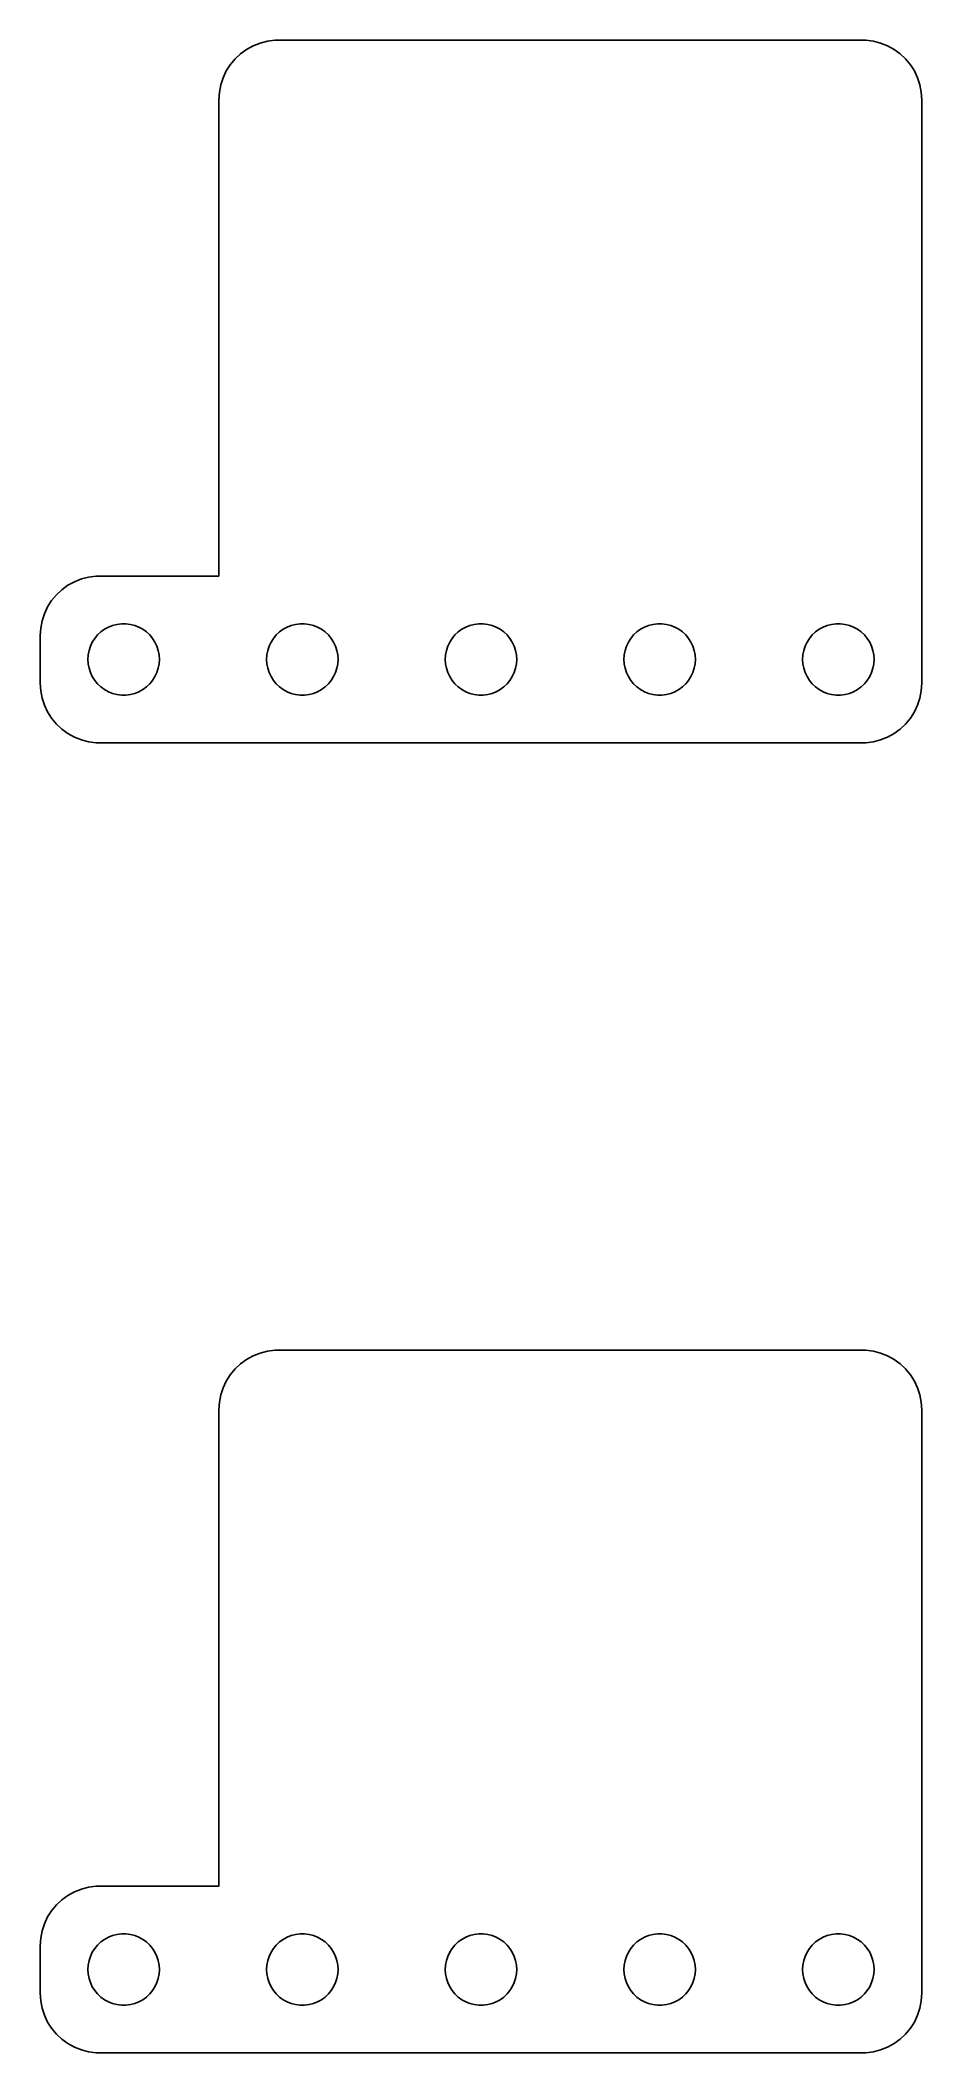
# Model space of a CAD drawing. Header units: metres. Extents: x -37 to 37, y 103 to 272.
import ezdxf

# ---------------------------------------------------------------- set-up
doc = ezdxf.new("R2010")
doc.units = ezdxf.units.M

msp = doc.modelspace()

# ---------------------------------------------------------------- linework, layer by layer
for p, q in [((-20.6448, 270.423), (-21.0451, 269.939)), ((-20.1871, 270.853), (-20.6448, 270.423)), ((-19.6791, 271.222), (-20.1871, 270.853)), ((-19.1289, 271.524), (-19.6791, 271.222)), ((-18.5451, 271.755), (-19.1289, 271.524)), ((-17.9369, 271.911), (-18.5451, 271.755)), ((-17.3139, 271.99), (-17.9369, 271.911)), ((32.3139, 271.99), (-17.3139, 271.99)), ((32.9369, 271.911), (32.3139, 271.99)), ((33.5451, 271.755), (32.9369, 271.911)), ((34.1289, 271.524), (33.5451, 271.755)), ((34.6791, 271.222), (34.1289, 271.524)), ((35.1871, 270.853), (34.6791, 271.222)), ((35.6448, 270.423), (35.1871, 270.853)), ((36.0451, 269.939), (35.6448, 270.423)), ((-21.6489, 268.841), (-21.8429, 268.243)), ((-21.3815, 269.409), (-21.6489, 268.841)), ((-21.0451, 269.939), (-21.3815, 269.409)), ((36.3815, 269.409), (36.0451, 269.939)), ((36.6489, 268.841), (36.3815, 269.409)), ((36.8429, 268.243), (36.6489, 268.841)), ((-21.9606, 267.627), (-22, 267)), ((-22, 267), (-22, 226.99)), ((-21.8429, 268.243), (-21.9606, 267.627)), ((36.9606, 267.627), (36.8429, 268.243)), ((37, 267), (36.9606, 267.627)), ((37, 218), (37, 267)), ((-34.1289, 226.524), (-34.6791, 226.222)), ((-33.5451, 226.755), (-34.1289, 226.524)), ((-32.9369, 226.911), (-33.5451, 226.755)), ((-32.3139, 226.99), (-32.9369, 226.911)), ((-22, 226.99), (-32.3139, 226.99)), ((-36.0451, 224.939), (-36.3815, 224.409)), ((-35.6448, 225.423), (-36.0451, 224.939)), ((-35.1871, 225.853), (-35.6448, 225.423)), ((-34.6791, 226.222), (-35.1871, 225.853)), ((-36.8429, 223.243), (-36.9606, 222.627)), ((-36.6489, 223.841), (-36.8429, 223.243)), ((-36.3815, 224.409), (-36.6489, 223.841)), ((-36.9606, 222.627), (-37, 222)), ((-37, 222), (-37, 218)), ((-32.7893, 221.104), (-32.6289, 221.445)), ((-32.6289, 221.445), (-32.427, 221.763)), ((-32.427, 221.763), (-32.1869, 222.054)), ((-32.1869, 222.054), (-31.9123, 222.312)), ((-31.9123, 222.312), (-31.6075, 222.533)), ((-31.6075, 222.533), (-31.2773, 222.714)), ((-31.2773, 222.714), (-30.927, 222.853)), ((-30.927, 222.853), (-30.5621, 222.947)), ((-30.5621, 222.947), (-30.1884, 222.994)), ((-30.1884, 222.994), (-29.8116, 222.994)), ((-29.8116, 222.994), (-29.4379, 222.947)), ((-29.4379, 222.947), (-29.0729, 222.853)), ((-29.0729, 222.853), (-28.7227, 222.714)), ((-28.7227, 222.714), (-28.3925, 222.533)), ((-28.3925, 222.533), (-28.0877, 222.312)), ((-28.0877, 222.312), (-27.8131, 222.054)), ((-27.8131, 222.054), (-27.5729, 221.763)), ((-27.5729, 221.763), (-27.3711, 221.445)), ((-27.3711, 221.445), (-27.2107, 221.104)), ((-17.7893, 221.104), (-17.6289, 221.445)), ((-17.6289, 221.445), (-17.427, 221.763)), ((-17.427, 221.763), (-17.1869, 222.054)), ((-17.1869, 222.054), (-16.9123, 222.312)), ((-16.9123, 222.312), (-16.6075, 222.533)), ((-16.6075, 222.533), (-16.2773, 222.714)), ((-16.2773, 222.714), (-15.927, 222.853)), ((-15.927, 222.853), (-15.5621, 222.947)), ((-15.5621, 222.947), (-15.1884, 222.994)), ((-15.1884, 222.994), (-14.8116, 222.994)), ((-14.8116, 222.994), (-14.4379, 222.947)), ((-14.4379, 222.947), (-14.0729, 222.853)), ((-14.0729, 222.853), (-13.7227, 222.714)), ((-13.7227, 222.714), (-13.3925, 222.533)), ((-13.3925, 222.533), (-13.0877, 222.312)), ((-13.0877, 222.312), (-12.8131, 222.054)), ((-12.8131, 222.054), (-12.5729, 221.763)), ((-12.5729, 221.763), (-12.3711, 221.445)), ((-12.3711, 221.445), (-12.2107, 221.104)), ((-2.78932, 221.104), (-2.62891, 221.445)), ((-2.62891, 221.445), (-2.42705, 221.763)), ((-2.42705, 221.763), (-2.1869, 222.054)), ((-2.1869, 222.054), (-1.91226, 222.312)), ((-1.91226, 222.312), (-1.60747, 222.533)), ((-1.60747, 222.533), (-1.27733, 222.714)), ((-1.27733, 222.714), (-0.92705, 222.853)), ((-0.92705, 222.853), (-0.56213, 222.947)), ((-0.56213, 222.947), (-0.18837, 222.994)), ((-0.18837, 222.994), (0.18837, 222.994)), ((0.18837, 222.994), (0.56213, 222.947)), ((0.56213, 222.947), (0.92705, 222.853)), ((0.92705, 222.853), (1.27733, 222.714)), ((1.27733, 222.714), (1.60747, 222.533)), ((1.60747, 222.533), (1.91226, 222.312)), ((1.91226, 222.312), (2.1869, 222.054)), ((2.1869, 222.054), (2.42705, 221.763)), ((2.42705, 221.763), (2.62891, 221.445)), ((2.62891, 221.445), (2.78932, 221.104)), ((12.2107, 221.104), (12.3711, 221.445)), ((12.3711, 221.445), (12.5729, 221.763)), ((12.5729, 221.763), (12.8131, 222.054)), ((12.8131, 222.054), (13.0877, 222.312)), ((13.0877, 222.312), (13.3925, 222.533)), ((13.3925, 222.533), (13.7227, 222.714)), ((13.7227, 222.714), (14.0729, 222.853)), ((14.0729, 222.853), (14.4379, 222.947)), ((14.4379, 222.947), (14.8116, 222.994)), ((14.8116, 222.994), (15.1884, 222.994)), ((15.1884, 222.994), (15.5621, 222.947)), ((15.5621, 222.947), (15.927, 222.853)), ((15.927, 222.853), (16.2773, 222.714)), ((16.2773, 222.714), (16.6075, 222.533)), ((16.6075, 222.533), (16.9123, 222.312)), ((16.9123, 222.312), (17.1869, 222.054)), ((17.1869, 222.054), (17.427, 221.763)), ((17.427, 221.763), (17.6289, 221.445)), ((17.6289, 221.445), (17.7893, 221.104)), ((27.2107, 221.104), (27.3711, 221.445)), ((27.3711, 221.445), (27.5729, 221.763)), ((27.5729, 221.763), (27.8131, 222.054)), ((27.8131, 222.054), (28.0877, 222.312)), ((28.0877, 222.312), (28.3925, 222.533)), ((28.3925, 222.533), (28.7227, 222.714)), ((28.7227, 222.714), (29.0729, 222.853)), ((29.0729, 222.853), (29.4379, 222.947)), ((29.4379, 222.947), (29.8116, 222.994)), ((29.8116, 222.994), (30.1884, 222.994)), ((30.1884, 222.994), (30.5621, 222.947)), ((30.5621, 222.947), (30.927, 222.853)), ((30.927, 222.853), (31.2773, 222.714)), ((31.2773, 222.714), (31.6075, 222.533)), ((31.6075, 222.533), (31.9123, 222.312)), ((31.9123, 222.312), (32.1869, 222.054)), ((32.1869, 222.054), (32.427, 221.763)), ((32.427, 221.763), (32.6289, 221.445)), ((32.6289, 221.445), (32.7893, 221.104)), ((-33, 220), (-32.9763, 220.376)), ((-32.9763, 219.624), (-33, 220)), ((-32.9763, 220.376), (-32.9057, 220.746)), ((-32.9057, 220.746), (-32.7893, 221.104)), ((-27.2107, 221.104), (-27.0942, 220.746)), ((-27.0942, 220.746), (-27.0237, 220.376)), ((-27.0237, 220.376), (-27, 220)), ((-27, 220), (-27.0237, 219.624)), ((-18, 220), (-17.9763, 220.376)), ((-17.9763, 219.624), (-18, 220)), ((-17.9763, 220.376), (-17.9057, 220.746)), ((-17.9057, 220.746), (-17.7893, 221.104)), ((-12.2107, 221.104), (-12.0942, 220.746)), ((-12.0942, 220.746), (-12.0237, 220.376)), ((-12.0237, 220.376), (-12, 220)), ((-12, 220), (-12.0237, 219.624)), ((-3, 220), (-2.97633, 220.376)), ((-2.97633, 219.624), (-3, 220)), ((-2.97633, 220.376), (-2.90575, 220.746)), ((-2.90575, 220.746), (-2.78932, 221.104)), ((2.78932, 221.104), (2.90575, 220.746)), ((2.90575, 220.746), (2.97633, 220.376)), ((2.97633, 220.376), (3, 220)), ((3, 220), (2.97633, 219.624)), ((12, 220), (12.0237, 220.376)), ((12.0237, 219.624), (12, 220)), ((12.0237, 220.376), (12.0942, 220.746)), ((12.0942, 220.746), (12.2107, 221.104)), ((17.7893, 221.104), (17.9057, 220.746)), ((17.9057, 220.746), (17.9763, 220.376)), ((17.9763, 220.376), (18, 220)), ((18, 220), (17.9763, 219.624)), ((27, 220), (27.0237, 220.376)), ((27.0237, 219.624), (27, 220)), ((27.0237, 220.376), (27.0942, 220.746)), ((27.0942, 220.746), (27.2107, 221.104)), ((32.7893, 221.104), (32.9057, 220.746)), ((32.9057, 220.746), (32.9763, 220.376)), ((32.9763, 220.376), (33, 220)), ((33, 220), (32.9763, 219.624)), ((-37, 218), (-36.9606, 217.373)), ((-32.9057, 219.254), (-32.9763, 219.624)), ((-32.7893, 218.896), (-32.9057, 219.254)), ((-32.6289, 218.555), (-32.7893, 218.896)), ((-32.427, 218.237), (-32.6289, 218.555)), ((-32.1869, 217.946), (-32.427, 218.237)), ((-27.5729, 218.237), (-27.8131, 217.946)), ((-27.3711, 218.555), (-27.5729, 218.237)), ((-27.2107, 218.896), (-27.3711, 218.555)), ((-27.0942, 219.254), (-27.2107, 218.896)), ((-27.0237, 219.624), (-27.0942, 219.254)), ((-17.9057, 219.254), (-17.9763, 219.624)), ((-17.7893, 218.896), (-17.9057, 219.254)), ((-17.6289, 218.555), (-17.7893, 218.896)), ((-17.427, 218.237), (-17.6289, 218.555)), ((-17.1869, 217.946), (-17.427, 218.237)), ((-12.5729, 218.237), (-12.8131, 217.946)), ((-12.3711, 218.555), (-12.5729, 218.237)), ((-12.2107, 218.896), (-12.3711, 218.555)), ((-12.0942, 219.254), (-12.2107, 218.896)), ((-12.0237, 219.624), (-12.0942, 219.254)), ((-2.90575, 219.254), (-2.97633, 219.624)), ((-2.78932, 218.896), (-2.90575, 219.254)), ((-2.62891, 218.555), (-2.78932, 218.896)), ((-2.42705, 218.237), (-2.62891, 218.555)), ((-2.1869, 217.946), (-2.42705, 218.237)), ((2.42705, 218.237), (2.1869, 217.946)), ((2.62891, 218.555), (2.42705, 218.237)), ((2.78932, 218.896), (2.62891, 218.555)), ((2.90575, 219.254), (2.78932, 218.896)), ((2.97633, 219.624), (2.90575, 219.254)), ((12.0942, 219.254), (12.0237, 219.624)), ((12.2107, 218.896), (12.0942, 219.254)), ((12.3711, 218.555), (12.2107, 218.896)), ((12.5729, 218.237), (12.3711, 218.555)), ((12.8131, 217.946), (12.5729, 218.237)), ((17.427, 218.237), (17.1869, 217.946)), ((17.6289, 218.555), (17.427, 218.237)), ((17.7893, 218.896), (17.6289, 218.555)), ((17.9057, 219.254), (17.7893, 218.896)), ((17.9763, 219.624), (17.9057, 219.254)), ((27.0942, 219.254), (27.0237, 219.624)), ((27.2107, 218.896), (27.0942, 219.254)), ((27.3711, 218.555), (27.2107, 218.896)), ((27.5729, 218.237), (27.3711, 218.555)), ((27.8131, 217.946), (27.5729, 218.237)), ((32.427, 218.237), (32.1869, 217.946)), ((32.6289, 218.555), (32.427, 218.237)), ((32.7893, 218.896), (32.6289, 218.555)), ((32.9057, 219.254), (32.7893, 218.896)), ((32.9763, 219.624), (32.9057, 219.254)), ((36.9606, 217.373), (37, 218)), ((-36.9606, 217.373), (-36.8429, 216.757)), ((-36.8429, 216.757), (-36.6489, 216.159)), ((-31.9123, 217.688), (-32.1869, 217.946)), ((-31.6075, 217.467), (-31.9123, 217.688)), ((-31.2773, 217.286), (-31.6075, 217.467)), ((-30.927, 217.147), (-31.2773, 217.286)), ((-30.5621, 217.053), (-30.927, 217.147)), ((-30.1884, 217.006), (-30.5621, 217.053)), ((-29.8116, 217.006), (-30.1884, 217.006)), ((-29.4379, 217.053), (-29.8116, 217.006)), ((-29.0729, 217.147), (-29.4379, 217.053)), ((-28.7227, 217.286), (-29.0729, 217.147)), ((-28.3925, 217.467), (-28.7227, 217.286)), ((-28.0877, 217.688), (-28.3925, 217.467)), ((-27.8131, 217.946), (-28.0877, 217.688)), ((-16.9123, 217.688), (-17.1869, 217.946)), ((-16.6075, 217.467), (-16.9123, 217.688)), ((-16.2773, 217.286), (-16.6075, 217.467)), ((-15.927, 217.147), (-16.2773, 217.286)), ((-15.5621, 217.053), (-15.927, 217.147)), ((-15.1884, 217.006), (-15.5621, 217.053)), ((-14.8116, 217.006), (-15.1884, 217.006)), ((-14.4379, 217.053), (-14.8116, 217.006)), ((-14.0729, 217.147), (-14.4379, 217.053)), ((-13.7227, 217.286), (-14.0729, 217.147)), ((-13.3925, 217.467), (-13.7227, 217.286)), ((-13.0877, 217.688), (-13.3925, 217.467)), ((-12.8131, 217.946), (-13.0877, 217.688)), ((-1.91226, 217.688), (-2.1869, 217.946)), ((-1.60747, 217.467), (-1.91226, 217.688)), ((-1.27733, 217.286), (-1.60747, 217.467)), ((-0.92705, 217.147), (-1.27733, 217.286)), ((-0.56213, 217.053), (-0.92705, 217.147)), ((-0.18837, 217.006), (-0.56213, 217.053)), ((0.18837, 217.006), (-0.18837, 217.006)), ((0.56213, 217.053), (0.18837, 217.006)), ((0.92705, 217.147), (0.56213, 217.053)), ((1.27733, 217.286), (0.92705, 217.147)), ((1.60747, 217.467), (1.27733, 217.286)), ((1.91226, 217.688), (1.60747, 217.467)), ((2.1869, 217.946), (1.91226, 217.688)), ((13.0877, 217.688), (12.8131, 217.946)), ((13.3925, 217.467), (13.0877, 217.688)), ((13.7227, 217.286), (13.3925, 217.467)), ((14.0729, 217.147), (13.7227, 217.286)), ((14.4379, 217.053), (14.0729, 217.147)), ((14.8116, 217.006), (14.4379, 217.053)), ((15.1884, 217.006), (14.8116, 217.006)), ((15.5621, 217.053), (15.1884, 217.006)), ((15.927, 217.147), (15.5621, 217.053)), ((16.2773, 217.286), (15.927, 217.147)), ((16.6075, 217.467), (16.2773, 217.286)), ((16.9123, 217.688), (16.6075, 217.467)), ((17.1869, 217.946), (16.9123, 217.688)), ((28.0877, 217.688), (27.8131, 217.946)), ((28.3925, 217.467), (28.0877, 217.688)), ((28.7227, 217.286), (28.3925, 217.467)), ((29.0729, 217.147), (28.7227, 217.286)), ((29.4379, 217.053), (29.0729, 217.147)), ((29.8116, 217.006), (29.4379, 217.053)), ((30.1884, 217.006), (29.8116, 217.006)), ((30.5621, 217.053), (30.1884, 217.006)), ((30.927, 217.147), (30.5621, 217.053)), ((31.2773, 217.286), (30.927, 217.147)), ((31.6075, 217.467), (31.2773, 217.286)), ((31.9123, 217.688), (31.6075, 217.467)), ((32.1869, 217.946), (31.9123, 217.688)), ((36.6489, 216.159), (36.8429, 216.757)), ((36.8429, 216.757), (36.9606, 217.373)), ((-36.6489, 216.159), (-36.3815, 215.591)), ((-36.3815, 215.591), (-36.0451, 215.061)), ((-36.0451, 215.061), (-35.6448, 214.577)), ((35.6448, 214.577), (36.0451, 215.061)), ((36.0451, 215.061), (36.3815, 215.591)), ((36.3815, 215.591), (36.6489, 216.159)), ((-35.6448, 214.577), (-35.1871, 214.147)), ((-35.1871, 214.147), (-34.6791, 213.778)), ((-34.6791, 213.778), (-34.1289, 213.476)), ((-34.1289, 213.476), (-33.5451, 213.245)), ((-33.5451, 213.245), (-32.9369, 213.089)), ((-32.9369, 213.089), (-32.3139, 213.01)), ((-32.3139, 213.01), (32.3139, 213.01)), ((32.3139, 213.01), (32.9369, 213.089)), ((32.9369, 213.089), (33.5451, 213.245)), ((33.5451, 213.245), (34.1289, 213.476)), ((34.1289, 213.476), (34.6791, 213.778)), ((34.6791, 213.778), (35.1871, 214.147)), ((35.1871, 214.147), (35.6448, 214.577)), ((-20.1871, 160.853), (-20.6448, 160.423)), ((-19.6791, 161.222), (-20.1871, 160.853)), ((-19.1289, 161.524), (-19.6791, 161.222)), ((-18.5451, 161.755), (-19.1289, 161.524)), ((-17.9369, 161.911), (-18.5451, 161.755)), ((-17.3139, 161.99), (-17.9369, 161.911)), ((32.3139, 161.99), (-17.3139, 161.99)), ((32.9369, 161.911), (32.3139, 161.99)), ((33.5451, 161.755), (32.9369, 161.911)), ((34.1289, 161.524), (33.5451, 161.755)), ((34.6791, 161.222), (34.1289, 161.524)), ((35.1871, 160.853), (34.6791, 161.222)), ((35.6448, 160.423), (35.1871, 160.853)), ((-21.3815, 159.409), (-21.6489, 158.841)), ((-21.0451, 159.939), (-21.3815, 159.409)), ((-20.6448, 160.423), (-21.0451, 159.939)), ((36.0451, 159.939), (35.6448, 160.423)), ((36.3815, 159.409), (36.0451, 159.939)), ((36.6489, 158.841), (36.3815, 159.409)), ((-21.9606, 157.627), (-22, 157)), ((-21.8429, 158.243), (-21.9606, 157.627)), ((-21.6489, 158.841), (-21.8429, 158.243)), ((36.8429, 158.243), (36.6489, 158.841)), ((36.9606, 157.627), (36.8429, 158.243)), ((37, 157), (36.9606, 157.627)), ((-22, 157), (-22, 116.99)), ((37, 108), (37, 157)), ((-33.5451, 116.755), (-34.1289, 116.524)), ((-32.9369, 116.911), (-33.5451, 116.755)), ((-32.3139, 116.99), (-32.9369, 116.911)), ((-22, 116.99), (-32.3139, 116.99)), ((-36.0451, 114.939), (-36.3815, 114.409)), ((-35.6448, 115.423), (-36.0451, 114.939)), ((-35.1871, 115.853), (-35.6448, 115.423)), ((-34.6791, 116.222), (-35.1871, 115.853)), ((-34.1289, 116.524), (-34.6791, 116.222)), ((-36.8429, 113.243), (-36.9606, 112.627)), ((-36.6489, 113.841), (-36.8429, 113.243)), ((-36.3815, 114.409), (-36.6489, 113.841)), ((-36.9606, 112.627), (-37, 112)), ((-37, 112), (-37, 108)), ((-32.6289, 111.445), (-32.427, 111.763)), ((-32.427, 111.763), (-32.1869, 112.054)), ((-32.1869, 112.054), (-31.9123, 112.312)), ((-31.9123, 112.312), (-31.6075, 112.533)), ((-31.6075, 112.533), (-31.2773, 112.714)), ((-31.2773, 112.714), (-30.927, 112.853)), ((-30.927, 112.853), (-30.5621, 112.947)), ((-30.5621, 112.947), (-30.1884, 112.994)), ((-30.1884, 112.994), (-29.8116, 112.994)), ((-29.8116, 112.994), (-29.4379, 112.947)), ((-29.4379, 112.947), (-29.0729, 112.853)), ((-29.0729, 112.853), (-28.7227, 112.714)), ((-28.7227, 112.714), (-28.3925, 112.533)), ((-28.3925, 112.533), (-28.0877, 112.312)), ((-28.0877, 112.312), (-27.8131, 112.054)), ((-27.8131, 112.054), (-27.5729, 111.763)), ((-27.5729, 111.763), (-27.3711, 111.445)), ((-17.6289, 111.445), (-17.427, 111.763)), ((-17.427, 111.763), (-17.1869, 112.054)), ((-17.1869, 112.054), (-16.9123, 112.312)), ((-16.9123, 112.312), (-16.6075, 112.533)), ((-16.6075, 112.533), (-16.2773, 112.714)), ((-16.2773, 112.714), (-15.927, 112.853)), ((-15.927, 112.853), (-15.5621, 112.947)), ((-15.5621, 112.947), (-15.1884, 112.994)), ((-15.1884, 112.994), (-14.8116, 112.994)), ((-14.8116, 112.994), (-14.4379, 112.947)), ((-14.4379, 112.947), (-14.0729, 112.853)), ((-14.0729, 112.853), (-13.7227, 112.714)), ((-13.7227, 112.714), (-13.3925, 112.533)), ((-13.3925, 112.533), (-13.0877, 112.312)), ((-13.0877, 112.312), (-12.8131, 112.054)), ((-12.8131, 112.054), (-12.5729, 111.763)), ((-12.5729, 111.763), (-12.3711, 111.445)), ((-2.62891, 111.445), (-2.42705, 111.763)), ((-2.42705, 111.763), (-2.1869, 112.054)), ((-2.1869, 112.054), (-1.91226, 112.312)), ((-1.91226, 112.312), (-1.60747, 112.533)), ((-1.60747, 112.533), (-1.27733, 112.714)), ((-1.27733, 112.714), (-0.92705, 112.853)), ((-0.92705, 112.853), (-0.56213, 112.947)), ((-0.56213, 112.947), (-0.18837, 112.994)), ((-0.18837, 112.994), (0.18837, 112.994)), ((0.18837, 112.994), (0.56213, 112.947)), ((0.56213, 112.947), (0.92705, 112.853)), ((0.92705, 112.853), (1.27733, 112.714)), ((1.27733, 112.714), (1.60747, 112.533)), ((1.60747, 112.533), (1.91226, 112.312)), ((1.91226, 112.312), (2.1869, 112.054)), ((2.1869, 112.054), (2.42705, 111.763)), ((2.42705, 111.763), (2.62891, 111.445)), ((12.3711, 111.445), (12.5729, 111.763)), ((12.5729, 111.763), (12.8131, 112.054)), ((12.8131, 112.054), (13.0877, 112.312)), ((13.0877, 112.312), (13.3925, 112.533)), ((13.3925, 112.533), (13.7227, 112.714)), ((13.7227, 112.714), (14.0729, 112.853)), ((14.0729, 112.853), (14.4379, 112.947)), ((14.4379, 112.947), (14.8116, 112.994)), ((14.8116, 112.994), (15.1884, 112.994)), ((15.1884, 112.994), (15.5621, 112.947)), ((15.5621, 112.947), (15.927, 112.853)), ((15.927, 112.853), (16.2773, 112.714)), ((16.2773, 112.714), (16.6075, 112.533)), ((16.6075, 112.533), (16.9123, 112.312)), ((16.9123, 112.312), (17.1869, 112.054)), ((17.1869, 112.054), (17.427, 111.763)), ((17.427, 111.763), (17.6289, 111.445)), ((27.3711, 111.445), (27.5729, 111.763)), ((27.5729, 111.763), (27.8131, 112.054)), ((27.8131, 112.054), (28.0877, 112.312)), ((28.0877, 112.312), (28.3925, 112.533)), ((28.3925, 112.533), (28.7227, 112.714)), ((28.7227, 112.714), (29.0729, 112.853)), ((29.0729, 112.853), (29.4379, 112.947)), ((29.4379, 112.947), (29.8116, 112.994)), ((29.8116, 112.994), (30.1884, 112.994)), ((30.1884, 112.994), (30.5621, 112.947)), ((30.5621, 112.947), (30.927, 112.853)), ((30.927, 112.853), (31.2773, 112.714)), ((31.2773, 112.714), (31.6075, 112.533)), ((31.6075, 112.533), (31.9123, 112.312)), ((31.9123, 112.312), (32.1869, 112.054)), ((32.1869, 112.054), (32.427, 111.763)), ((32.427, 111.763), (32.6289, 111.445)), ((-33, 110), (-32.9763, 110.376)), ((-32.9763, 109.624), (-33, 110)), ((-32.9763, 110.376), (-32.9057, 110.746)), ((-32.9057, 110.746), (-32.7893, 111.104)), ((-32.7893, 111.104), (-32.6289, 111.445)), ((-27.3711, 111.445), (-27.2107, 111.104)), ((-27.2107, 111.104), (-27.0942, 110.746)), ((-27.0942, 110.746), (-27.0237, 110.376)), ((-27.0237, 110.376), (-27, 110)), ((-27, 110), (-27.0237, 109.624)), ((-18, 110), (-17.9763, 110.376)), ((-17.9763, 109.624), (-18, 110)), ((-17.9763, 110.376), (-17.9057, 110.746)), ((-17.9057, 110.746), (-17.7893, 111.104)), ((-17.7893, 111.104), (-17.6289, 111.445)), ((-12.3711, 111.445), (-12.2107, 111.104)), ((-12.2107, 111.104), (-12.0942, 110.746)), ((-12.0942, 110.746), (-12.0237, 110.376)), ((-12.0237, 110.376), (-12, 110)), ((-12, 110), (-12.0237, 109.624)), ((-3, 110), (-2.97633, 110.376)), ((-2.97633, 109.624), (-3, 110)), ((-2.97633, 110.376), (-2.90575, 110.746)), ((-2.90575, 110.746), (-2.78932, 111.104)), ((-2.78932, 111.104), (-2.62891, 111.445)), ((2.62891, 111.445), (2.78932, 111.104)), ((2.78932, 111.104), (2.90575, 110.746)), ((2.90575, 110.746), (2.97633, 110.376)), ((2.97633, 110.376), (3, 110)), ((3, 110), (2.97633, 109.624)), ((12, 110), (12.0237, 110.376)), ((12.0237, 109.624), (12, 110)), ((12.0237, 110.376), (12.0942, 110.746)), ((12.0942, 110.746), (12.2107, 111.104)), ((12.2107, 111.104), (12.3711, 111.445)), ((17.6289, 111.445), (17.7893, 111.104)), ((17.7893, 111.104), (17.9057, 110.746)), ((17.9057, 110.746), (17.9763, 110.376)), ((17.9763, 110.376), (18, 110)), ((18, 110), (17.9763, 109.624)), ((27, 110), (27.0237, 110.376)), ((27.0237, 109.624), (27, 110)), ((27.0237, 110.376), (27.0942, 110.746)), ((27.0942, 110.746), (27.2107, 111.104)), ((27.2107, 111.104), (27.3711, 111.445)), ((32.6289, 111.445), (32.7893, 111.104)), ((32.7893, 111.104), (32.9057, 110.746)), ((32.9057, 110.746), (32.9763, 110.376)), ((32.9763, 110.376), (33, 110)), ((33, 110), (32.9763, 109.624)), ((-32.9057, 109.254), (-32.9763, 109.624)), ((-32.7893, 108.896), (-32.9057, 109.254)), ((-32.6289, 108.555), (-32.7893, 108.896)), ((-32.427, 108.237), (-32.6289, 108.555)), ((-32.1869, 107.946), (-32.427, 108.237)), ((-27.5729, 108.237), (-27.8131, 107.946)), ((-27.3711, 108.555), (-27.5729, 108.237)), ((-27.2107, 108.896), (-27.3711, 108.555)), ((-27.0942, 109.254), (-27.2107, 108.896)), ((-27.0237, 109.624), (-27.0942, 109.254)), ((-17.9057, 109.254), (-17.9763, 109.624)), ((-17.7893, 108.896), (-17.9057, 109.254)), ((-17.6289, 108.555), (-17.7893, 108.896)), ((-17.427, 108.237), (-17.6289, 108.555)), ((-17.1869, 107.946), (-17.427, 108.237)), ((-12.5729, 108.237), (-12.8131, 107.946)), ((-12.3711, 108.555), (-12.5729, 108.237)), ((-12.2107, 108.896), (-12.3711, 108.555)), ((-12.0942, 109.254), (-12.2107, 108.896)), ((-12.0237, 109.624), (-12.0942, 109.254)), ((-2.90575, 109.254), (-2.97633, 109.624)), ((-2.78932, 108.896), (-2.90575, 109.254)), ((-2.62891, 108.555), (-2.78932, 108.896)), ((-2.42705, 108.237), (-2.62891, 108.555)), ((-2.1869, 107.946), (-2.42705, 108.237)), ((2.42705, 108.237), (2.1869, 107.946)), ((2.62891, 108.555), (2.42705, 108.237)), ((2.78932, 108.896), (2.62891, 108.555)), ((2.90575, 109.254), (2.78932, 108.896)), ((2.97633, 109.624), (2.90575, 109.254)), ((12.0942, 109.254), (12.0237, 109.624)), ((12.2107, 108.896), (12.0942, 109.254)), ((12.3711, 108.555), (12.2107, 108.896)), ((12.5729, 108.237), (12.3711, 108.555)), ((12.8131, 107.946), (12.5729, 108.237)), ((17.427, 108.237), (17.1869, 107.946)), ((17.6289, 108.555), (17.427, 108.237)), ((17.7893, 108.896), (17.6289, 108.555)), ((17.9057, 109.254), (17.7893, 108.896)), ((17.9763, 109.624), (17.9057, 109.254)), ((27.0942, 109.254), (27.0237, 109.624)), ((27.2107, 108.896), (27.0942, 109.254)), ((27.3711, 108.555), (27.2107, 108.896)), ((27.5729, 108.237), (27.3711, 108.555)), ((27.8131, 107.946), (27.5729, 108.237)), ((32.427, 108.237), (32.1869, 107.946)), ((32.6289, 108.555), (32.427, 108.237)), ((32.7893, 108.896), (32.6289, 108.555)), ((32.9057, 109.254), (32.7893, 108.896)), ((32.9763, 109.624), (32.9057, 109.254)), ((-37, 108), (-36.9606, 107.373)), ((-36.9606, 107.373), (-36.8429, 106.757)), ((-36.8429, 106.757), (-36.6489, 106.159)), ((-31.9123, 107.688), (-32.1869, 107.946)), ((-31.6075, 107.467), (-31.9123, 107.688)), ((-31.2773, 107.286), (-31.6075, 107.467)), ((-30.927, 107.147), (-31.2773, 107.286)), ((-30.5621, 107.053), (-30.927, 107.147)), ((-30.1884, 107.006), (-30.5621, 107.053)), ((-29.8116, 107.006), (-30.1884, 107.006)), ((-29.4379, 107.053), (-29.8116, 107.006)), ((-29.0729, 107.147), (-29.4379, 107.053)), ((-28.7227, 107.286), (-29.0729, 107.147)), ((-28.3925, 107.467), (-28.7227, 107.286)), ((-28.0877, 107.688), (-28.3925, 107.467)), ((-27.8131, 107.946), (-28.0877, 107.688)), ((-16.9123, 107.688), (-17.1869, 107.946)), ((-16.6075, 107.467), (-16.9123, 107.688)), ((-16.2773, 107.286), (-16.6075, 107.467)), ((-15.927, 107.147), (-16.2773, 107.286)), ((-15.5621, 107.053), (-15.927, 107.147)), ((-15.1884, 107.006), (-15.5621, 107.053)), ((-14.8116, 107.006), (-15.1884, 107.006)), ((-14.4379, 107.053), (-14.8116, 107.006)), ((-14.0729, 107.147), (-14.4379, 107.053)), ((-13.7227, 107.286), (-14.0729, 107.147)), ((-13.3925, 107.467), (-13.7227, 107.286)), ((-13.0877, 107.688), (-13.3925, 107.467)), ((-12.8131, 107.946), (-13.0877, 107.688)), ((-1.91226, 107.688), (-2.1869, 107.946)), ((-1.60747, 107.467), (-1.91226, 107.688)), ((-1.27733, 107.286), (-1.60747, 107.467)), ((-0.92705, 107.147), (-1.27733, 107.286)), ((-0.56213, 107.053), (-0.92705, 107.147)), ((-0.18837, 107.006), (-0.56213, 107.053)), ((0.18837, 107.006), (-0.18837, 107.006)), ((0.56213, 107.053), (0.18837, 107.006)), ((0.92705, 107.147), (0.56213, 107.053)), ((1.27733, 107.286), (0.92705, 107.147)), ((1.60747, 107.467), (1.27733, 107.286)), ((1.91226, 107.688), (1.60747, 107.467)), ((2.1869, 107.946), (1.91226, 107.688)), ((13.0877, 107.688), (12.8131, 107.946)), ((13.3925, 107.467), (13.0877, 107.688)), ((13.7227, 107.286), (13.3925, 107.467)), ((14.0729, 107.147), (13.7227, 107.286)), ((14.4379, 107.053), (14.0729, 107.147)), ((14.8116, 107.006), (14.4379, 107.053)), ((15.1884, 107.006), (14.8116, 107.006)), ((15.5621, 107.053), (15.1884, 107.006)), ((15.927, 107.147), (15.5621, 107.053)), ((16.2773, 107.286), (15.927, 107.147)), ((16.6075, 107.467), (16.2773, 107.286)), ((16.9123, 107.688), (16.6075, 107.467)), ((17.1869, 107.946), (16.9123, 107.688)), ((28.0877, 107.688), (27.8131, 107.946)), ((28.3925, 107.467), (28.0877, 107.688)), ((28.7227, 107.286), (28.3925, 107.467)), ((29.0729, 107.147), (28.7227, 107.286)), ((29.4379, 107.053), (29.0729, 107.147)), ((29.8116, 107.006), (29.4379, 107.053)), ((30.1884, 107.006), (29.8116, 107.006)), ((30.5621, 107.053), (30.1884, 107.006)), ((30.927, 107.147), (30.5621, 107.053)), ((31.2773, 107.286), (30.927, 107.147)), ((31.6075, 107.467), (31.2773, 107.286)), ((31.9123, 107.688), (31.6075, 107.467)), ((32.1869, 107.946), (31.9123, 107.688)), ((36.6489, 106.159), (36.8429, 106.757)), ((36.8429, 106.757), (36.9606, 107.373)), ((36.9606, 107.373), (37, 108)), ((-36.6489, 106.159), (-36.3815, 105.591)), ((-36.3815, 105.591), (-36.0451, 105.061)), ((-36.0451, 105.061), (-35.6448, 104.577)), ((35.6448, 104.577), (36.0451, 105.061)), ((36.0451, 105.061), (36.3815, 105.591)), ((36.3815, 105.591), (36.6489, 106.159)), ((-35.6448, 104.577), (-35.1871, 104.147)), ((-35.1871, 104.147), (-34.6791, 103.778)), ((-34.6791, 103.778), (-34.1289, 103.476)), ((-34.1289, 103.476), (-33.5451, 103.245)), ((-33.5451, 103.245), (-32.9369, 103.089)), ((-32.9369, 103.089), (-32.3139, 103.01)), ((32.3139, 103.01), (32.9369, 103.089)), ((32.9369, 103.089), (33.5451, 103.245)), ((33.5451, 103.245), (34.1289, 103.476)), ((34.1289, 103.476), (34.6791, 103.778)), ((34.6791, 103.778), (35.1871, 104.147)), ((35.1871, 104.147), (35.6448, 104.577)), ((-32.3139, 103.01), (32.3139, 103.01))]:
    msp.add_line(p, q)

doc.saveas('drawing.dxf')
